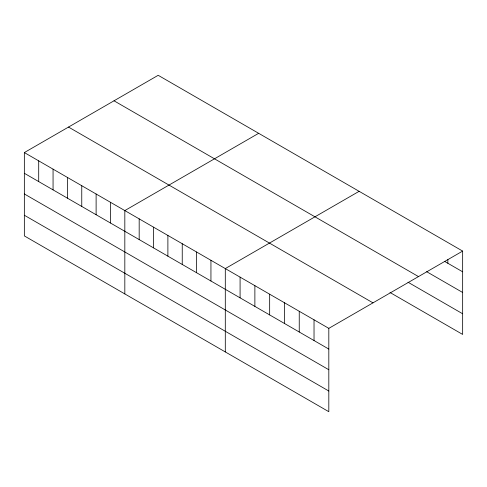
<?xml version="1.0" encoding="UTF-8"?>
<svg xmlns="http://www.w3.org/2000/svg" width="487" height="487" viewBox="0 0 487 487"><rect width="100%" height="100%" fill="white"/><g stroke="black" fill="none" stroke-linecap="round" stroke-linejoin="round"><path stroke-width="0.73" d="M24.35 152.571L328.816 328.354L328.816 411.698L24.35 235.915L24.35 152.571L158.184 75.302L462.65 251.085L462.65 334.429L389.996 292.48M258.658 133.31L124.824 210.579L124.824 293.923M359.132 191.318L225.298 268.587L225.298 351.931M328.816 328.354L462.65 251.085M444.649 261.416L462.65 271.813M426.642 271.685L462.65 292.474M114.019 100.803L418.485 276.586M407.996 282.21L462.65 313.768M68.515 127.07L372.981 302.853M24.35 173.293L328.816 349.076M24.35 193.96L328.816 369.743M24.35 215.248L328.816 391.031M447.863 259.571L447.863 263.272M314.03 319.813L314.03 340.541M299.243 311.278L299.243 332M284.451 302.737L284.451 323.465M269.664 294.203L269.664 314.925M254.878 285.662L254.878 306.39M240.085 277.127L240.085 297.849M210.944 260.302L210.944 281.023M196.59 252.01L196.59 272.738M182.241 243.725L182.241 264.453M167.887 235.44L167.887 256.162M153.533 227.155L153.533 247.877M139.179 218.864L139.179 239.592M110.47 202.294L110.47 223.016M96.116 194.003L96.116 214.73M81.761 185.717L81.761 206.439M67.413 177.432L67.413 198.154M53.059 169.141L53.059 189.869M38.704 160.856L38.704 181.584"/></g></svg>
